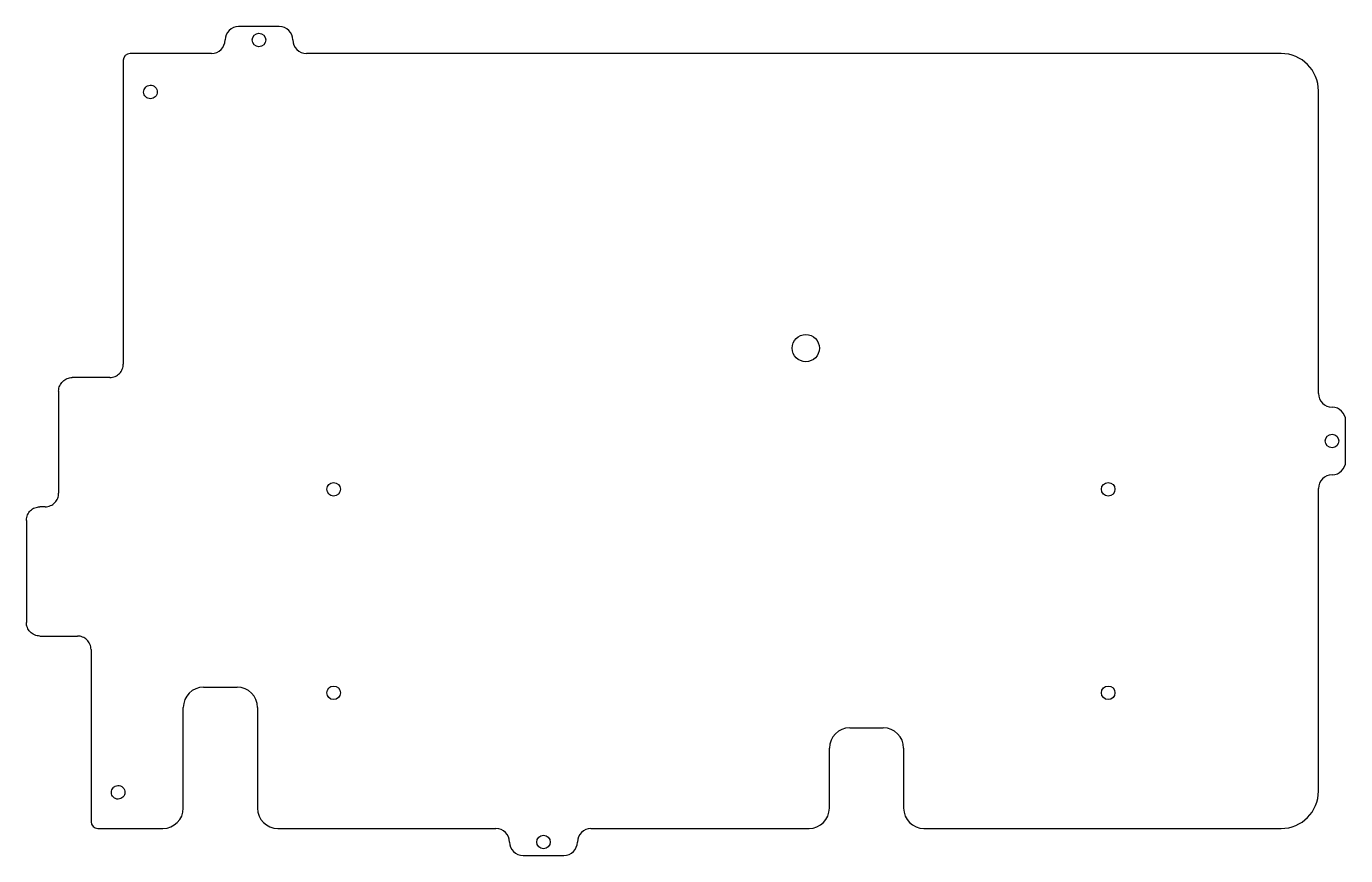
# Model space of a CAD drawing. Header units: millimetres. Extents: x -97 to 97, y -61 to 61.
import ezdxf

# ---------------------------------------------------------------- set-up
doc = ezdxf.new("R2010")
doc.units = ezdxf.units.MM
doc.layers.get('0').update_dxf_attribs({"linetype": 'CONTINUOUS'})

msp = doc.modelspace()

# ---------------------------------------------------------------- linework, layer by layer
for p, q in [((-59.95, 61.12), (-65.95, 61.12)), ((-69.95, 57.12), (-81.95, 57.12)), ((87.74, 57.12), (-55.95, 57.12)), ((-82.95, 56.12), (-82.95, 11.35)), ((93.24, 7), (93.24, 51.62)), ((-84.95, 9.35), (-90.48, 9.35)), ((-92.48, 7.35), (-92.48, -7.7)), ((97.24, -3), (97.24, 3)), ((93.24, -51.62), (93.24, -7)), ((-94.48, -9.7), (-95.24, -9.7)), ((-97.24, -11.7), (-97.24, -26.75)), ((-95.24, -28.75), (-89.71, -28.75)), ((-87.71, -30.75), (-87.71, -56.12)), ((-71.11, -36.28), (-66.17, -36.28)), ((-74.11, -54.12), (-74.11, -39.28)), ((-63.17, -39.28), (-63.17, -54.12)), ((24.14, -42.28), (29.08, -42.28)), ((21.14, -54.12), (21.14, -45.28)), ((32.08, -45.28), (32.08, -54.12)), ((-86.71, -57.12), (-77.11, -57.12)), ((-60.17, -57.12), (-59.84, -57.12)), ((-59.84, -57.12), (-28.01, -57.12)), ((-14.01, -57.12), (17.81, -57.12)), ((17.81, -57.12), (18.14, -57.12)), ((35.08, -57.12), (87.74, -57.12)), ((-24.01, -61.12), (-18.01, -61.12))]:
    msp.add_line(p, q)
for centre, radius in [((-62.95, 59.12), 1), ((17.66, 13.69), 2), ((95.24, 0), 1), ((-51.95, -7.12), 1), ((62.24, -7.12), 1), ((-51.95, -37.12), 1), ((62.24, -37.12), 1), ((-21.01, -59.12), 1)]:
    msp.add_circle(centre, radius)
for centre, radius, start, end in [((-65.95, 59.12), 2, 90, 180), ((-59.95, 59.12), 2, 0, 90), ((-69.95, 59.12), 2, -90, 0), ((-55.95, 59.12), 2, 180, 270), ((-81.95, 56.12), 1, 90, 180), ((87.74, 51.62), 5.5, 0, 90), ((95.24, 7), 2, 180, 270), ((95.24, 3), 2, 0, 90), ((95.24, -3), 2, -90, 0), ((95.24, -7), 2, 90, 180), ((-71.11, -39.28), 3, 90, 180), ((-66.17, -39.28), 3, 0, 90), ((24.14, -45.28), 3, 90, 180), ((29.08, -45.28), 3, 0, 90), ((87.74, -51.62), 5.5, -90, 0), ((-77.11, -54.12), 3, -90, 0), ((-60.17, -54.12), 3, 180, 270), ((18.14, -54.12), 3, -90, 0), ((35.08, -54.12), 3, 180, 270), ((-86.71, -56.12), 1, 180, 270), ((-28.01, -59.12), 2, 0, 90), ((-14.01, -59.12), 2, 90, 180), ((-24.01, -59.12), 2, 180, 270), ((-18.01, -59.12), 2, -90, 0)]:
    msp.add_arc(centre, radius, start, end)
for points, knots in [([(-77.95, 51.45), (-77.95, 51.58), (-77.98, 51.71), (-78.08, 51.96), (-78.15, 52.07), (-78.24, 52.16), (-78.29, 52.21), (-78.35, 52.26), (-78.47, 52.34), (-78.54, 52.37), (-78.74, 52.44), (-78.87, 52.46), (-79.12, 52.45), (-79.25, 52.42), (-79.49, 52.31), (-79.6, 52.23), (-79.77, 52.04), (-79.84, 51.93), (-79.93, 51.69), (-79.95, 51.56), (-79.95, 51.3), (-79.92, 51.17), (-79.81, 50.93), (-79.74, 50.82), (-79.55, 50.64), (-79.44, 50.57), (-79.2, 50.48), (-79.07, 50.45), (-78.81, 50.45), (-78.68, 50.48), (-78.44, 50.59), (-78.33, 50.66), (-78.15, 50.85), (-78.07, 50.95), (-77.98, 51.19), (-77.95, 51.32), (-77.95, 51.45), (-77.95, 51.45), (-77.95, 51.45)], [-0.0798862, -0.0798862, -0.0798862, -0.0798862, -0.0396069, -0.0396069, 0, 0, 0, 0.021565, 0.021565, 0.0432082, 0.0432082, 0.0851378, 0.0851378, 0.132257, 0.132257, 0.1781383, 0.1781383, 0.2222782, 0.2222782, 0.2666388, 0.2666388, 0.3116708, 0.3116708, 0.3555218, 0.3555218, 0.3977111, 0.3977111, 0.43998, 0.43998, 0.4828706, 0.4828706, 0.524635, 0.524635, 0.5648222, 0.5648222, 0.6049547, 0.6049547, 0.6053629, 0.6053629, 0.6053629, 0.6053629]), ([(-84.95, 9.35), (-84.81, 9.35), (-84.67, 9.37), (-84.41, 9.42), (-84.28, 9.47), (-83.91, 9.62), (-83.69, 9.78), (-83.33, 10.15), (-83.19, 10.37), (-83, 10.84), (-82.95, 11.1), (-82.95, 11.35)], [-0.3157221, -0.3157221, -0.3157221, -0.3157221, -0.2739221, -0.2739221, -0.2333875, -0.2333875, -0.1542884, -0.1542884, -0.0773838, -0.0773838, 0, 0, 0, 0]), ([(-92.48, 7.35), (-92.48, 7.49), (-92.46, 7.63), (-92.41, 7.9), (-92.36, 8.03), (-92.21, 8.39), (-92.05, 8.61), (-91.68, 8.97), (-91.46, 9.11), (-90.99, 9.3), (-90.73, 9.35), (-90.48, 9.35)], [-0.3157221, -0.3157221, -0.3157221, -0.3157221, -0.2739221, -0.2739221, -0.2333875, -0.2333875, -0.1542884, -0.1542884, -0.0773838, -0.0773838, 0, 0, 0, 0]), ([(-94.48, -9.7), (-94.34, -9.7), (-94.2, -9.68), (-93.93, -9.63), (-93.8, -9.58), (-93.44, -9.43), (-93.22, -9.27), (-92.86, -8.9), (-92.72, -8.68), (-92.52, -8.21), (-92.48, -7.95), (-92.48, -7.7)], [-0.3157221, -0.3157221, -0.3157221, -0.3157221, -0.2739221, -0.2739221, -0.2333875, -0.2333875, -0.1542884, -0.1542884, -0.0773838, -0.0773838, 0, 0, 0, 0]), ([(-97.24, -11.7), (-97.24, -11.56), (-97.22, -11.42), (-97.17, -11.15), (-97.13, -11.02), (-96.97, -10.66), (-96.82, -10.44), (-96.44, -10.08), (-96.23, -9.94), (-95.75, -9.75), (-95.5, -9.7), (-95.24, -9.7)], [-0.3157221, -0.3157221, -0.3157221, -0.3157221, -0.2739221, -0.2739221, -0.2333875, -0.2333875, -0.1542884, -0.1542884, -0.0773838, -0.0773838, 0, 0, 0, 0]), ([(-95.24, -28.75), (-95.38, -28.75), (-95.52, -28.73), (-95.78, -28.68), (-95.91, -28.63), (-96.28, -28.48), (-96.5, -28.32), (-96.86, -27.95), (-97, -27.73), (-97.19, -27.26), (-97.24, -27), (-97.24, -26.75)], [-0.3157221, -0.3157221, -0.3157221, -0.3157221, -0.2739221, -0.2739221, -0.2333875, -0.2333875, -0.1542884, -0.1542884, -0.0773838, -0.0773838, 0, 0, 0, 0]), ([(-87.71, -30.75), (-87.71, -30.61), (-87.73, -30.47), (-87.78, -30.2), (-87.82, -30.07), (-87.98, -29.71), (-88.14, -29.49), (-88.51, -29.13), (-88.73, -28.99), (-89.2, -28.8), (-89.46, -28.75), (-89.71, -28.75)], [-0.3157221, -0.3157221, -0.3157221, -0.3157221, -0.2739221, -0.2739221, -0.2333875, -0.2333875, -0.1542884, -0.1542884, -0.0773838, -0.0773838, 0, 0, 0, 0]), ([(-82.71, -51.8), (-82.71, -51.67), (-82.74, -51.54), (-82.84, -51.29), (-82.91, -51.18), (-83.01, -51.09), (-83.06, -51.04), (-83.11, -50.99), (-83.23, -50.92), (-83.3, -50.88), (-83.5, -50.81), (-83.63, -50.79), (-83.88, -50.8), (-84.01, -50.83), (-84.25, -50.94), (-84.36, -51.02), (-84.53, -51.21), (-84.6, -51.32), (-84.69, -51.56), (-84.72, -51.69), (-84.71, -51.95), (-84.68, -52.08), (-84.57, -52.32), (-84.5, -52.43), (-84.31, -52.61), (-84.2, -52.68), (-83.96, -52.77), (-83.83, -52.8), (-83.57, -52.8), (-83.44, -52.77), (-83.2, -52.66), (-83.09, -52.59), (-82.91, -52.4), (-82.84, -52.3), (-82.74, -52.06), (-82.71, -51.93), (-82.71, -51.8), (-82.71, -51.8), (-82.71, -51.8)], [-0.0798862, -0.0798862, -0.0798862, -0.0798862, -0.0396069, -0.0396069, 0, 0, 0, 0.021565, 0.021565, 0.0432082, 0.0432082, 0.0851378, 0.0851378, 0.132257, 0.132257, 0.1781383, 0.1781383, 0.2222782, 0.2222782, 0.2666388, 0.2666388, 0.3116708, 0.3116708, 0.3555218, 0.3555218, 0.3977111, 0.3977111, 0.43998, 0.43998, 0.4828706, 0.4828706, 0.524635, 0.524635, 0.5648222, 0.5648222, 0.6049547, 0.6049547, 0.6053629, 0.6053629, 0.6053629, 0.6053629])]:
    msp.add_open_spline(points, degree=3, knots=knots)

doc.saveas('drawing.dxf')
